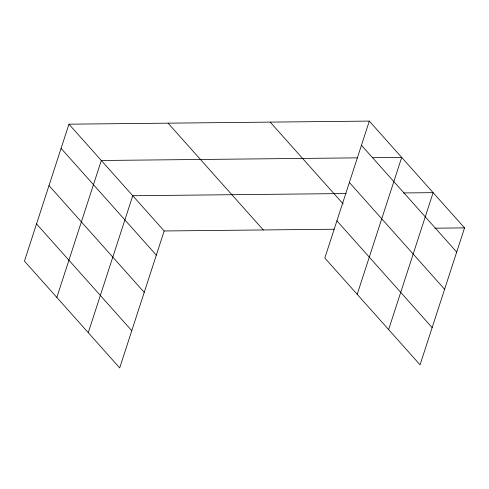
<?xml version="1.0" encoding="UTF-8"?>
<svg xmlns="http://www.w3.org/2000/svg" width="489" height="489" viewBox="0 0 489 489"><rect width="100%" height="100%" fill="white"/><g stroke="black" fill="none" stroke-linecap="round" stroke-linejoin="round"><path stroke-width="0.73" d="M68.943 124.182L24.45 261.114L119.689 367.905L164.176 230.973L68.943 124.182L369.311 121.095L464.55 227.886L420.057 364.818L324.824 258.027L369.311 121.095M56.828 297.422L101.321 160.49L357.471 157.861M88.258 332.661L132.751 195.728L346.2 193.54M357.202 294.335L401.695 157.403L372.722 157.702M388.633 329.58L433.12 192.648L403.382 192.953M164.176 230.973L334.183 229.225M434.813 228.192L464.55 227.886M361.457 145.276L456.695 252.067M349.366 182.483L444.605 289.274M270.191 122.116L343.125 203.895M336.909 220.82L432.148 327.612M168.063 123.161L263.302 229.952M61.082 148.363L156.321 255.154M48.998 185.569L144.231 292.361M36.541 223.907L131.779 330.692"/></g></svg>
